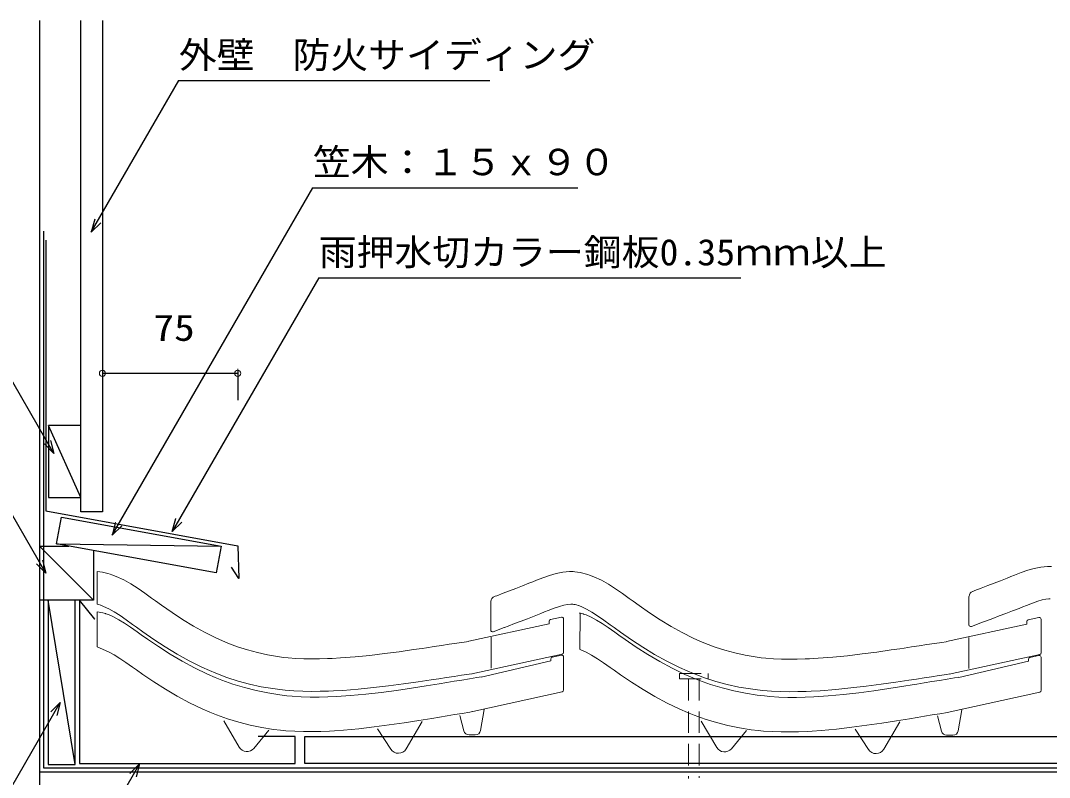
# Model space of a CAD drawing. Units: millimetres, scale not verified. Extents: x -716 to 691, y -356 to 356.
# Drawn here: x -411 to 159, y -64 to 356 of the extents above; entities that cross this region are included whole.
import ezdxf
from ezdxf.enums import TextEntityAlignment as Align

# ---------------------------------------------------------------- set-up
doc = ezdxf.new("R2010")
doc.units = ezdxf.units.MM
doc.header["$LTSCALE"] = 10
doc.linetypes.add('DASHED1', pattern=[1.8, 1.2, -0.6])
doc.linetypes.add('DASHED3', pattern=[4, 3, -1])
for name, color, linetype, lineweight in [('0-0_LAYER001', 4, 'Continuous', 18), ('0-2_LAYER004', 2, 'Continuous', 18), ('0-3_LAYER005', 2, 'Continuous', 18), ('0-4_LAYER006', 2, 'Continuous', 18), ('0-5_LAYER007', 3, 'Continuous', 18)]:
    doc.layers.add(name, color=color, linetype=linetype, lineweight=lineweight)
doc.layers.add('0-1_LAYER003', color=7, linetype='Continuous')
doc.styles.add('ＭＳ ゴシック', font='')
doc.styles.get('ＭＳ ゴシック').set_extended_font_data('MS Gothic')

msp = doc.modelspace()

# ---------------------------------------------------------------- linework, layer by layer
at = {"layer": '0-0_LAYER001', "color": 2}
for p, q in [((-366.07, 162.41), (-366.07, 144.91)), ((-366.07, 159.91), (-291.07, 159.91)), ((-291.07, 162.41), (-291.07, 144.91)), ((-396.27, 34.03), (-381.27, -57.07)), ((-378.74, 34.03), (-370.4, 23.54))]:
    msp.add_line(p, q, dxfattribs=at)
at = {"layer": '0-0_LAYER001'}
for p, q in [((-368.95, 50.02), (-368.95, 31.82)), ((-148.74, 36.1), (-148.32, 36.27)), ((114.4, 20.4), (114.4, 36.12)), ((116.43, 38.97), (116.86, 39.13)), ((-150.78, 17.53), (-150.78, 33.25)), ((-368.95, 27.67), (-368.95, 8.23)), ((-368.95, 27.67), (-365.79, 27.03)), ((-365.79, 27.03), (-365.13, 26.87)), ((-365.13, 26.87), (-364.34, 26.64)), ((-364.34, 26.64), (-364.16, 26.58)), ((-364.16, 26.58), (-362.7, 26.05)), ((-362.7, 26.05), (-359.87, 24.78)), ((-359.87, 24.78), (-357, 23.23)), ((-357, 23.23), (-353.88, 21.3)), ((-111.62, 24.61), (-117.62, 23.36)), ((-110.42, 23.63), (-110.42, 5.05)), ((-101.59, 26.97), (-101.55, 26.96)), ((-101.55, 26.96), (-100.96, 26.85)), ((-101.22, 26.88), (-101.4, 6.7)), ((-100.96, 26.85), (-100.31, 26.68)), ((-100.31, 26.68), (-99.52, 26.46)), ((-99.52, 26.46), (-99.34, 26.4)), ((-99.34, 26.4), (-97.87, 25.87)), ((-97.87, 25.87), (-95.04, 24.6)), ((-95.04, 24.6), (-92.18, 23.04)), ((-92.18, 23.04), (-89.06, 21.11)), ((153.2, 24.42), (147.2, 23.18)), ((154.4, 23.44), (154.4, 4.86)), ((-353.88, 21.3), (-350.51, 19.03)), ((-350.51, 19.03), (-346.89, 16.49)), ((-162.88, 11.28), (-118.42, 20.93)), ((-149.43, 16.6), (-143.25, 18.93)), ((-118.42, 22.38), (-118.42, 20.93)), ((-89.06, 21.11), (-85.69, 18.85)), ((-85.69, 18.85), (-82.07, 16.31)), ((101.95, 11.09), (146.4, 20.74)), ((115.75, 19.46), (121.93, 21.8)), ((146.4, 22.2), (146.4, 20.74)), ((-346.89, 16.49), (-344.66, 14.92)), ((-344.66, 14.92), (-341.12, 12.46)), ((-341.12, 12.46), (-334.93, 8.3)), ((-150.6, -3.61), (-150.6, 13.59)), ((-82.07, 16.31), (-79.84, 14.74)), ((-79.84, 14.74), (-76.29, 12.27)), ((-76.29, 12.27), (-70.11, 8.11)), ((114.22, -3.79), (114.22, 13.41)), ((-368.95, 8.23), (-362.66, 5.42)), ((-334.93, 8.3), (-328.52, 4.21)), ((-101.55, 6.83), (-100.8, 6.56)), ((-100.8, 6.56), (-97.84, 5.23)), ((-70.11, 8.11), (-63.7, 4.03)), ((-362.66, 5.42), (-359.68, 3.8)), ((-359.68, 3.8), (-356.48, 1.82)), ((-356.48, 1.82), (-353.06, -0.48)), ((-328.52, 4.21), (-321.89, 0.28)), ((-321.89, 0.28), (-314.99, -3.45)), ((-111.21, 4.07), (-161.34, -6.81)), ((-156.13, -8.56), (-117.46, 0.49)), ((-117.46, 1.45), (-117.46, 0.49)), ((-111.64, 3.56), (-116.68, 2.43)), ((-110.42, -15.69), (-110.42, 2.59)), ((-97.84, 5.23), (-94.85, 3.61)), ((-94.85, 3.61), (-91.66, 1.64)), ((-91.66, 1.64), (-88.24, -0.66)), ((-63.7, 4.03), (-57.06, 0.09)), ((-57.06, 0.09), (-50.17, -3.64)), ((153.61, 3.89), (103.48, -6.99)), ((108.69, -8.74), (147.36, 0.31)), ((147.36, 1.27), (147.36, 0.31)), ((153.18, 3.38), (148.14, 2.24)), ((154.4, -15.88), (154.4, 2.4)), ((-353.06, -0.48), (-349.42, -3.03)), ((-349.42, -3.03), (-347.19, -4.6)), ((-347.19, -4.6), (-343.67, -7.05)), ((-314.99, -3.45), (-307.92, -6.87)), ((-88.24, -0.66), (-84.6, -3.21)), ((-84.6, -3.21), (-82.37, -4.79)), ((-82.37, -4.79), (-78.85, -7.24)), ((-50.17, -3.64), (-43.1, -7.05)), ((-343.67, -7.05), (-337.52, -11.19)), ((-337.52, -11.19), (-331.16, -15.24)), ((-307.92, -6.87), (-303.56, -8.76)), ((-303.56, -8.76), (-299.87, -10.23)), ((-299.87, -10.23), (-293.71, -12.43)), ((-175.21, -11.6), (-171.01, -10.9)), ((-171.01, -10.9), (-166.81, -10.21)), ((-166.81, -10.21), (-162.61, -9.51)), ((-162.61, -9.51), (-158.42, -8.82)), ((-158.42, -8.82), (-156, -8.41)), ((-78.85, -7.24), (-72.7, -11.38)), ((-72.7, -11.38), (-66.33, -15.43)), ((-43.1, -7.05), (-38.74, -8.94)), ((-38.74, -8.94), (-35.05, -10.41)), ((-35.05, -10.41), (-28.88, -12.62)), ((89.61, -11.78), (93.82, -11.09)), ((93.82, -11.09), (98.02, -10.39)), ((98.02, -10.39), (102.21, -9.7)), ((102.21, -9.7), (106.4, -9)), ((106.4, -9), (108.83, -8.6)), ((-331.16, -15.24), (-324.58, -19.14)), ((-293.71, -12.43), (-287.34, -14.39)), ((-287.34, -14.39), (-280.88, -16.04)), ((-280.88, -16.04), (-274.33, -17.39)), ((-220.03, -18.04), (-211.52, -17.06)), ((-211.52, -17.06), (-203.11, -15.95)), ((-203.11, -15.95), (-194.81, -14.73)), ((-194.81, -14.73), (-186.6, -13.44)), ((-186.6, -13.44), (-181.87, -12.68)), ((-181.87, -12.68), (-179.42, -12.28)), ((-179.42, -12.28), (-175.21, -11.6)), ((-111.2, -16.67), (-160.79, -27.74)), ((-66.33, -15.43), (-59.76, -19.33)), ((-28.88, -12.62), (-22.52, -14.57)), ((-22.52, -14.57), (-16.06, -16.23)), ((-16.06, -16.23), (-9.51, -17.58)), ((53.3, -17.25), (61.71, -16.13)), ((61.71, -16.13), (70.02, -14.91)), ((70.02, -14.91), (78.22, -13.63)), ((78.22, -13.63), (82.95, -12.87)), ((82.95, -12.87), (85.41, -12.47)), ((85.41, -12.47), (89.61, -11.78)), ((153.62, -16.85), (104.04, -27.92)), ((-324.58, -19.14), (-317.76, -22.83)), ((-274.33, -17.39), (-267.82, -18.42)), ((-267.82, -18.42), (-263.89, -18.88)), ((-263.89, -18.88), (-260.84, -19.16)), ((-260.84, -19.16), (-255.88, -19.48)), ((-255.88, -19.48), (-250.91, -19.64)), ((-250.91, -19.64), (-246.01, -19.65)), ((-246.01, -19.65), (-241.18, -19.55)), ((-241.18, -19.55), (-236.46, -19.34)), ((-236.46, -19.34), (-233.65, -19.18)), ((-233.65, -19.18), (-228.59, -18.82)), ((-228.59, -18.82), (-220.03, -18.04)), ((-59.76, -19.33), (-52.94, -23.01)), ((-9.51, -17.58), (-3, -18.6)), ((-3, -18.6), (0.93, -19.06)), ((0.93, -19.06), (3.99, -19.34)), ((3.99, -19.34), (8.94, -19.66)), ((8.94, -19.66), (13.91, -19.82)), ((13.91, -19.82), (18.82, -19.84)), ((18.82, -19.84), (23.64, -19.73)), ((23.64, -19.73), (28.37, -19.53)), ((28.37, -19.53), (31.17, -19.36)), ((31.17, -19.36), (36.23, -19.01)), ((36.23, -19.01), (44.79, -18.22)), ((44.79, -18.22), (53.3, -17.25)), ((-317.76, -22.83), (-310.77, -26.21)), ((-310.77, -26.21), (-306.47, -28.07)), ((-306.47, -28.07), (-302.85, -29.52)), ((-166.62, -28.7), (-162.43, -28.01)), ((-162.43, -28.01), (-160.82, -27.74)), ((-156.42, -38.16), (-154.48, -26.56)), ((-52.94, -23.01), (-45.95, -26.39)), ((-45.95, -26.39), (-41.65, -28.26)), ((-41.65, -28.26), (-38.02, -29.7)), ((98.2, -28.89), (102.39, -28.19)), ((102.39, -28.19), (104, -27.92)), ((108.41, -38.35), (110.34, -26.74)), ((-302.85, -29.52), (-296.76, -31.7)), ((-290.33, -47.45), (-298.86, -32.91)), ((-296.76, -31.7), (-290.48, -33.62)), ((-290.48, -33.62), (-284.11, -35.25)), ((-207.07, -35.13), (-198.79, -33.91)), ((-198.79, -33.91), (-190.6, -32.63)), ((-197.71, -48.38), (-188.77, -33.13)), ((-190.6, -32.63), (-185.87, -31.87)), ((-185.87, -31.87), (-183.42, -31.47)), ((-183.42, -31.47), (-179.22, -30.78)), ((-179.22, -30.78), (-175.01, -30.09)), ((-175.01, -30.09), (-170.82, -29.4)), ((-170.82, -29.4), (-166.62, -28.7)), ((-165.72, -38.43), (-167.96, -29.85)), ((-38.02, -29.7), (-31.94, -31.88)), ((-25.51, -47.63), (-34.04, -33.1)), ((-31.94, -31.88), (-25.66, -33.8)), ((-25.66, -33.8), (-19.29, -35.44)), ((57.75, -35.31), (66.03, -34.1)), ((66.03, -34.1), (74.23, -32.81)), ((67.12, -48.56), (76.06, -33.31)), ((74.23, -32.81), (78.95, -32.05)), ((78.95, -32.05), (81.4, -31.65)), ((81.4, -31.65), (85.61, -30.97)), ((85.61, -30.97), (89.81, -30.28)), ((89.81, -30.28), (94.01, -29.58)), ((94.01, -29.58), (98.2, -28.89)), ((99.1, -38.61), (96.86, -30.04)), ((-284.11, -35.25), (-277.66, -36.59)), ((-282.16, -48.1), (-273.86, -38.03)), ((-277.66, -36.59), (-271.23, -37.59)), ((-271.23, -37.59), (-267.36, -38.05)), ((-267.36, -38.05), (-264.36, -38.33)), ((-264.36, -38.33), (-259.47, -38.64)), ((-259.47, -38.64), (-254.56, -38.8)), ((-254.56, -38.8), (-249.71, -38.81)), ((-249.71, -38.81), (-244.93, -38.71)), ((-244.93, -38.71), (-240.24, -38.5)), ((-240.24, -38.5), (-237.47, -38.34)), ((-237.47, -38.34), (-232.44, -37.99)), ((-232.44, -37.99), (-223.92, -37.21)), ((-223.92, -37.21), (-215.45, -36.24)), ((-215.45, -36.24), (-207.07, -35.13)), ((-206.22, -48.57), (-213.54, -37.26)), ((-19.29, -35.44), (-12.83, -36.77)), ((-17.34, -48.28), (-9.03, -38.22)), ((-12.83, -36.77), (-6.41, -37.78)), ((-6.41, -37.78), (-2.54, -38.23)), ((-2.54, -38.23), (0.46, -38.51)), ((0.46, -38.51), (5.36, -38.82)), ((5.36, -38.82), (10.27, -38.98)), ((10.27, -38.98), (15.11, -39)), ((15.11, -39), (19.9, -38.89)), ((19.9, -38.89), (24.58, -38.69)), ((24.58, -38.69), (27.36, -38.53)), ((27.36, -38.53), (32.39, -38.17)), ((32.39, -38.17), (40.9, -37.39)), ((40.9, -37.39), (49.37, -36.42)), ((49.37, -36.42), (57.75, -35.31)), ((58.61, -48.75), (51.28, -37.44)), ((-159.37, -40.67), (-162.79, -40.67)), ((105.45, -40.86), (102.03, -40.86))]:
    msp.add_line(p, q, dxfattribs=at)
at = {"layer": '0-0_LAYER001', "color": 2, "linetype": 'DASHED1'}
for p, q in [((-41.2, -9.58), (-41.2, -64.73)), ((-35.2, -9.58), (-35.2, -64.48))]:
    msp.add_line(p, q, dxfattribs=at)
at = {"layer": '0-0_LAYER001', "color": 2}
for points in [[(-372.29, 238.1), (-323.73, 322.21), (-151.23, 322.21)], [(-360.72, 70.07), (-249.43, 262.84), (-102.43, 262.84)], [(-366.99, 243.4), (-372.29, 238.1), (-370.35, 245.34)], [(-327.42, 72.11), (-246.17, 212.84), (-12.17, 212.84)], [(-392.97, 115.43), (-437.28, 192.18), (-477.78, 192.18)], [(-394.91, 122.68), (-392.97, 115.43), (-398.27, 120.74)], [(-355.41, 75.38), (-360.72, 70.07), (-358.78, 77.32)], [(-322.11, 77.41), (-327.42, 72.11), (-325.48, 79.35)], [(-389.5, -22.61), (-448.34, -124.54), (-636.56, -124.54)], [(-394.8, -27.92), (-389.5, -22.61), (-391.44, -29.86)], [(-345.53, -56.72), (-450.19, -237.98), (-651.19, -237.98)], [(-350.84, -62.02), (-345.53, -56.72), (-347.48, -63.96)]]:
    msp.add_lwpolyline(points, dxfattribs=at)
at = {"layer": '0-0_LAYER001'}
for points in [[(116.86, 39.13), (117.67, 39.44), (121.22, 40.78), (124.78, 42.13), (128.35, 43.49), (131.93, 44.88), (135.54, 46.29), (137.64, 47.12), (139.72, 47.95), (143.33, 49.35), (146.96, 50.64), (150.62, 51.7), (154.3, 52.46), (158.01, 52.8), (160.17, 52.77)], [(-368.98, 50.03), (-367.52, 49.86), (-366.06, 49.61), (-364.61, 49.29), (-363.16, 48.91), (-361.74, 48.48), (-360.92, 48.21), (-358.42, 47.26), (-354.26, 45.32), (-350.26, 43.08), (-346.37, 40.6), (-342.56, 37.96), (-338.8, 35.24), (-336.61, 33.66), (-333.28, 31.27), (-327.49, 27.25), (-321.62, 23.4), (-315.64, 19.74), (-309.55, 16.33), (-303.3, 13.21), (-299.6, 11.54), (-296.54, 10.27), (-291.18, 8.27), (-285.73, 6.51), (-280.19, 5.01), (-274.6, 3.77), (-268.95, 2.81), (-265.66, 2.37), (-263.14, 2.11), (-258.79, 1.77), (-254.43, 1.57), (-250.06, 1.49), (-245.7, 1.53), (-241.33, 1.65), (-238.8, 1.76), (-234.07, 2.03), (-225.93, 2.66), (-217.81, 3.48), (-209.71, 4.44), (-201.61, 5.51)], [(-148.32, 36.27), (-147.5, 36.57), (-143.95, 37.91), (-140.4, 39.26), (-136.83, 40.63), (-133.24, 42.01), (-129.64, 43.42), (-127.53, 44.26), (-125.45, 45.09), (-121.85, 46.49), (-118.22, 47.77), (-114.56, 48.84), (-110.88, 49.59), (-107.17, 49.93), (-105.01, 49.9), (-104.16, 49.84), (-102.7, 49.67), (-101.24, 49.42), (-99.78, 49.11), (-98.34, 48.73), (-96.91, 48.3), (-96.1, 48.02), (-93.6, 47.07), (-89.44, 45.14), (-85.43, 42.89), (-81.55, 40.41), (-77.74, 37.78), (-73.97, 35.06), (-71.79, 33.47), (-68.46, 31.09), (-62.67, 27.07), (-56.79, 23.21), (-50.82, 19.56), (-44.72, 16.15), (-38.48, 13.02), (-34.78, 11.36), (-31.72, 10.09), (-26.36, 8.08), (-20.91, 6.33), (-15.37, 4.83)], [(121.96, 21.82), (124.02, 22.6), (127.59, 23.94), (131.18, 25.31), (134.8, 26.69), (138.46, 28.1), (142.14, 29.54), (144.29, 30.4), (146.32, 31.2), (149.59, 32.47), (152.48, 33.5), (154.95, 34.22), (156.94, 34.62), (158.72, 34.79), (159.4, 34.78)], [(-368.95, 31.82), (-368.8, 31.79), (-368.07, 31.59), (-367.22, 31.33), (-366.98, 31.25), (-365.42, 30.66), (-362.47, 29.29), (-359.51, 27.63), (-356.34, 25.61), (-352.96, 23.26), (-349.35, 20.66), (-347.14, 19.06), (-343.65, 16.56), (-337.56, 12.33), (-331.26, 8.19), (-324.74, 4.2), (-317.97, 0.42), (-311.03, -3.05), (-306.75, -4.98), (-303.15, -6.48), (-297.09, -8.74), (-290.84, -10.75), (-284.49, -12.47), (-278.06, -13.89), (-271.65, -14.99), (-267.79, -15.5), (-264.79, -15.82), (-259.9, -16.2), (-254.99, -16.43), (-250.15, -16.51), (-245.36, -16.47), (-240.67, -16.33), (-237.9, -16.21), (-232.86, -15.93), (-224.34, -15.27), (-215.85, -14.42), (-207.46, -13.42), (-199.16, -12.32), (-190.95, -11.15), (-186.22, -10.46)], [(-143.21, 18.95), (-141.15, 19.73), (-137.59, 21.08), (-133.99, 22.44), (-130.37, 23.82), (-126.72, 25.23), (-123.04, 26.67), (-120.89, 27.53), (-118.86, 28.34), (-115.59, 29.61), (-112.69, 30.63), (-110.23, 31.35), (-108.23, 31.76), (-106.46, 31.92), (-105.78, 31.91), (-105.85, 31.92), (-105.24, 31.85), (-104.65, 31.75), (-103.98, 31.6), (-103.25, 31.41), (-102.4, 31.15), (-102.15, 31.07), (-100.59, 30.48), (-97.65, 29.11), (-94.69, 27.45), (-91.52, 25.42), (-88.13, 23.08), (-84.53, 20.48), (-82.32, 18.87), (-78.83, 16.37), (-72.74, 12.15), (-66.43, 8.01), (-59.91, 4.02), (-53.15, 0.24), (-46.2, -3.24), (-41.93, -5.16), (-38.33, -6.66), (-32.27, -8.92), (-26.02, -10.93), (-19.67, -12.66)], [(-201.61, 5.51), (-193.53, 6.66), (-188.84, 7.35), (-186.41, 7.71), (-182.21, 8.34), (-178.02, 8.97), (-173.82, 9.6), (-169.63, 10.24), (-165.43, 10.87), (-163, 11.24)], [(-15.37, 4.83), (-9.77, 3.59), (-4.13, 2.62), (-0.84, 2.19), (1.68, 1.92), (6.03, 1.58), (10.4, 1.38), (14.76, 1.31), (19.13, 1.34), (23.49, 1.47), (26.02, 1.58), (30.75, 1.85), (38.89, 2.48), (47.01, 3.29), (55.12, 4.25), (63.21, 5.33), (71.29, 6.48), (75.98, 7.16), (78.41, 7.53), (82.61, 8.15), (86.81, 8.78), (91, 9.42), (95.2, 10.05), (99.39, 10.69), (101.82, 11.06)], [(-186.22, -10.46), (-183.76, -10.09), (-179.55, -9.47), (-175.34, -8.83), (-171.13, -8.2), (-166.93, -7.56), (-162.73, -6.92), (-161.11, -6.68)], [(-19.67, -12.66), (-13.24, -14.08), (-6.82, -15.18), (-2.96, -15.69), (0.03, -16), (4.92, -16.39), (9.83, -16.61), (14.68, -16.69), (19.46, -16.66), (24.15, -16.52), (26.93, -16.4), (31.96, -16.11), (40.48, -15.45), (48.97, -14.6), (57.36, -13.61), (65.66, -12.51), (73.87, -11.34), (78.61, -10.64), (81.06, -10.28), (85.28, -9.65), (89.49, -9.02), (93.69, -8.38), (97.9, -7.75), (102.09, -7.11), (103.71, -6.86)]]:
    msp.add_lwpolyline(points, dxfattribs=at)
at = {"layer": '0-0_LAYER001', "color": 2, "linetype": 'DASHED1'}
for points in [[(-46.2, -6.58), (-30.2, -6.58), (-30.2, -9.58)], [(-46.2, -6.58), (-46.2, -9.58), (-30.2, -9.58)]]:
    msp.add_lwpolyline(points, dxfattribs=at)
at = {"layer": '0-0_LAYER001', "color": 2}
for centre in [(-366.07, 159.91), (-291.07, 159.91)]:
    msp.add_circle(centre, 1.7, dxfattribs=at)
at = {"layer": '0-0_LAYER001'}
for centre, radius, start, end in [((-147.67, 33.3), 3, 110.949, 178.7), ((117.51, 36.17), 3, 110.949, 178.7), ((-117.42, 22.38), 1, 101.7331, 180), ((-111.42, 23.63), 1, 0, 101.7331), ((147.4, 22.2), 1, 101.7331, 180), ((153.4, 23.44), 1, 0, 101.7331), ((-149.78, 17.53), 1, 180, 290.7317), ((115.4, 20.4), 1, 180, 290.7317), ((-116.46, 1.45), 1, 102.7244, 180), ((-111.42, 2.59), 1, 0, 102.7244), ((-111.42, 5.05), 1, 282.245, 0), ((148.36, 1.27), 1, 102.7244, 180), ((153.4, 2.4), 1, 0, 102.7244), ((153.4, 4.86), 1, 282.245, 0), ((-111.42, -15.69), 1, 282.583, 0), ((153.4, -15.88), 1, 282.583, 0), ((-162.82, -37.67), 3, 194.6764, 270), ((-159.37, -37.67), 3, 270, 350.5377), ((102.01, -37.85), 3, 194.6764, 270), ((105.45, -37.86), 3, 270, 350.5377), ((-286.02, -44.91), 5, 210.4258, 320.47), ((-202.02, -45.85), 5, 212.9399, 329.6172), ((-21.19, -45.1), 5, 210.4258, 320.47), ((62.8, -46.03), 5, 212.9399, 329.6172)]:
    msp.add_arc(centre, radius, start, end, dxfattribs=at)
at = {"layer": '0-1_LAYER003'}
for p, q in [((-401.07, 355.51), (-401.07, -293.17)), ((-372.29, 238.1), (-323.73, 322.21)), ((-323.73, 322.21), (-151.23, 322.21)), ((-360.72, 70.07), (-249.43, 262.84)), ((-249.43, 262.84), (-102.43, 262.84)), ((-397.49, 233.68), (-397.49, 83.68)), ((-246.17, 212.84), (-12.17, 212.84)), ((-392.97, 115.43), (-437.28, 192.18)), ((-366.07, 159.91), (-291.07, 159.91)), ((-291.07, 161.61), (-291.07, 144.91)), ((-378.07, 90.97), (-396.07, 130.97)), ((-397.43, 48.97), (-441.28, 124.92)), ((-401.07, 64.03), (-384.74, 64.03)), ((-371.07, 34.03), (-401.07, 64.03)), ((-391.58, 65.41), (-300.35, 63.95)), ((-396.27, 34.03), (-396.27, -57.07)), ((-381.27, -57.07), (-396.27, 34.03)), ((-389.5, -22.61), (-391.44, -29.86)), ((691.15, -61.32), (-401.07, -61.32))]:
    msp.add_line(p, q, dxfattribs=at)
for points in [[(-366.07, 355.51), (-366.07, 83.16), (-378.07, 83.16), (-378.07, 355.51)], [(-370.35, 245.34), (-372.29, 238.1), (-366.99, 243.4)], [(-398.75, 238.68), (-398.75, -58.82), (691.15, -58.82)], [(-246.17, 212.84), (-327.42, 72.11), (-325.48, 79.35)], [(-378.07, 130.97), (-396.07, 130.97), (-396.07, 90.97), (-378.07, 90.97)], [(-394.91, 122.68), (-392.97, 115.43), (-398.27, 120.74)], [(-397.49, 83.68), (-291.07, 64.19), (-290.53, 46.11), (-294.52, 52.37)], [(-358.96, 76.63), (-360.72, 70.07), (-355.41, 75.38)], [(-327.42, 72.11), (-322.11, 77.41), (-327.42, 72.11)], [(-371.07, 61.53), (-371.07, 34.03), (-401.07, 34.03)], [(-399.38, 56.21), (-397.43, 48.97), (-402.74, 54.27)], [(-396.27, -57.07), (-381.27, -57.07), (-381.27, 34.03)], [(-370.4, 23.54), (-378.74, 34.03), (-378.74, -56.44), (-259.16, -56.44), (-259.16, -41.44), (-279.71, -41.44)], [(-448.34, -124.54), (-389.5, -22.61), (-394.8, -27.92)], [(691.15, -56.44), (-253.89, -56.44), (-253.89, -41.44), (691.15, -41.44)], [(-345.53, -56.72), (-450.19, -237.98), (-651.19, -237.98)], [(-350.84, -62.02), (-345.53, -56.72), (-347.48, -63.96)]]:
    msp.add_lwpolyline(points, dxfattribs=at)
msp.add_lwpolyline([(-388.88, 80.17), (-300.35, 63.95), (-303.05, 49.2), (-391.58, 65.41)], close=True, dxfattribs=at)
at = {"layer": '0-2_LAYER004', "color": 3}
msp.add_line((-401.07, 277.64), (-401.07, 355.51), dxfattribs=at)
at = {"layer": '0-2_LAYER004'}
for p, q in [((-378.07, 83.16), (-378.07, 355.51)), ((-366.07, 83.16), (-366.07, 355.51)), ((-401.07, 277.64), (-401.07, -139.08)), ((-397.49, 114.62), (-397.49, 233.68)), ((-396.07, 130.97), (-378.07, 90.97)), ((-291.07, 64.19), (-397.49, 83.68)), ((-366.07, 83.16), (-378.07, 83.16)), ((-300.35, 63.95), (-391.58, 65.41)), ((-291.07, 64.19), (-290.53, 46.11)), ((-396.27, 34.03), (-396.27, -57.07)), ((-381.27, -57.07), (-381.27, 34.03)), ((-378.74, -56.44), (-378.74, 34.03)), ((-253.89, -41.44), (-253.89, -56.44)), ((691.15, -41.44), (-253.89, -41.44)), ((-259.16, -56.44), (-378.74, -56.44)), ((-253.89, -56.44), (691.15, -56.44)), ((691.15, -61.32), (-401.07, -61.32)), ((-396.27, -57.07), (-381.27, -57.07))]:
    msp.add_line(p, q, dxfattribs=at)
at = {"layer": '0-2_LAYER004', "linetype": 'DASHED3'}
for p, q in [((-398.75, -58.82), (-398.75, 238.68)), ((691.15, -58.82), (-398.75, -58.82))]:
    msp.add_line(p, q, dxfattribs=at)
at = {"layer": '0-2_LAYER004'}
for points in [[(-378.07, 90.97), (-378.07, 130.97), (-396.07, 130.97), (-396.07, 90.97)], [(-303.05, 49.2), (-300.35, 63.95), (-388.88, 80.17), (-391.58, 65.41)]]:
    msp.add_lwpolyline(points, close=True, dxfattribs=at)
msp.add_lwpolyline([(-259.16, -56.44), (-259.16, -41.44), (-279.71, -41.44)], dxfattribs=at)
at = {"layer": '0-3_LAYER005'}
msp.add_line((-290.53, 46.11), (-294.52, 52.37), dxfattribs=at)
at = {"layer": '0-4_LAYER006'}
msp.add_line((-401.07, 64.03), (-384.74, 64.03), dxfattribs=at)
for points in [[(-397.43, 48.97), (-441.28, 124.92), (-522.28, 124.92)], [(-371.07, 61.53), (-371.07, 34.03), (-401.07, 34.03), (-401.07, 64.03), (-371.07, 34.03)], [(-399.38, 56.21), (-397.43, 48.97), (-402.74, 54.27)]]:
    msp.add_lwpolyline(points, dxfattribs=at)
at = {"layer": '0-5_LAYER007'}
msp.add_line((-401.07, 355.51), (-401.07, -155.81), dxfattribs=at)

# ---------------------------------------------------------------- texts
at = {"layer": '0-0_LAYER001', "color": 7, "style": 'ＭＳ ゴシック'}
for s, width, p in [('外壁\u3000防火サイディング', 1.05, (-323.73, 324.71)), ('笠木：１５ｘ９０', 1.05, (-249.43, 265.34)), ('雨押水切カラー鋼板0.35ｍｍ以上', 1.05, (-246.17, 215.34)), ('75', 1.15, (-337.84, 173.49))]:
    msp.add_text(s, height=14.66, dxfattribs=dict(at, width=width)).set_placement(p, align=Align.BOTTOM_LEFT)

doc.saveas('drawing.dxf')
